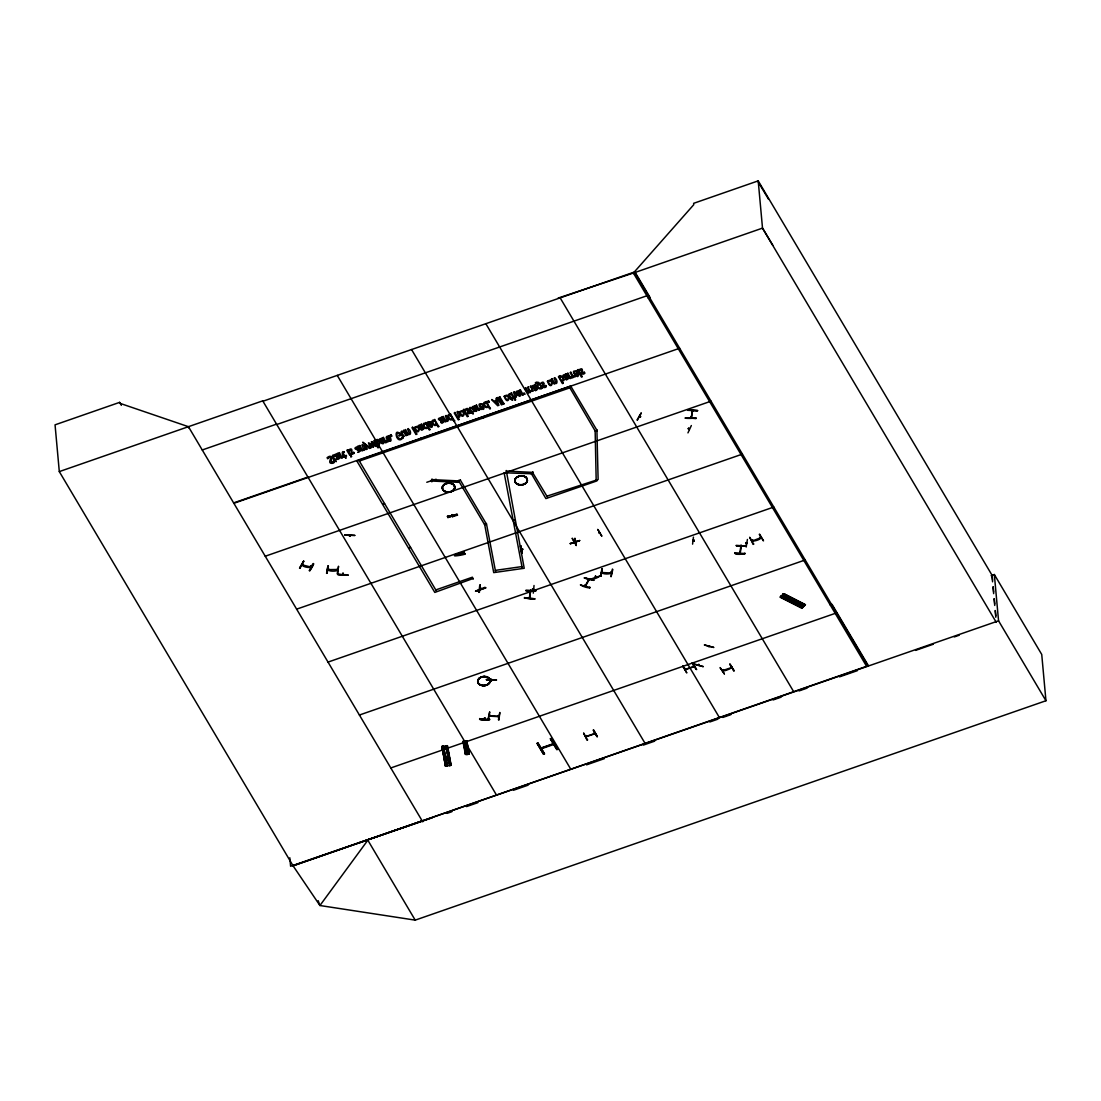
<?xml version="1.0" encoding="UTF-8"?>
<svg xmlns="http://www.w3.org/2000/svg" width="1101" height="1101" viewBox="0 0 1101 1101"><rect width="100%" height="100%" fill="white"/><g stroke="black" fill="none" stroke-linecap="round" stroke-linejoin="round"><path stroke-width="1.5" d="M452.896 516.603L452.47 515.103M574.199 541.706L575.286 541.513L575.286 542.518M575.025 541.953L574.502 540.894M691.332 417.912L692.405 410.618M691.015 416.508L691.277 417.94L692.612 410.632M698.997 664.522L698.516 665.417L698.653 664.385M693.988 664.233L703.333 666.655L693.974 663.903M431.275 480.201L432.087 481.495L431.716 480.765M452.607 515.213L452.814 516.686L452.263 515.323M460.163 554.629L459.819 554.009M524.434 598.256C544.83 598.641 531.067 600.224 524.475 597.513M524.489 597.953L534.425 598.793M744.909 553.156C745.625 553.872 734.092 555.675 734.918 552.674M734.931 553.06L744.923 553.5M744.868 553.941L734.89 553.376M580.502 585.044C599.673 589.255 584.521 588.471 580.488 584.714M589.627 587.824L589.806 587.067M337.938 573.91L337.897 574.708L347.875 575.149M347.93 574.832L337.938 574.35L347.875 575.231M489.601 719.063C490.317 719.793 478.784 721.527 479.623 718.54M479.637 718.925L489.628 719.462M489.56 719.848L479.582 719.242M452.071 514.607L452.36 516.672L452.318 515.942M452.305 516.094L451.768 515.323L452.676 515.97M478.894 592.434L479.788 585.058M480.27 584.741L479.375 592.338M480.986 588.925L480.848 588.003L480.944 588.966L479.926 588.966M532.499 589.654L533.627 589.682L533.49 588.746L533.407 589.751L532.485 588.925M534.026 585.512L533.283 593.15M696.052 417.857C686.831 419.426 676.743 416.894 696.011 418.573M696.066 418.297L686.047 418.008M585.581 736.597L586.627 736.239M685.125 669.036L685.015 669.766L684.781 668.844M693.41 666.229L693.245 666.642M694.291 666.628L694.112 665.678M722.421 670.647L731.752 667.481M731.89 667.715L731.463 666.807L731.711 667.812M752.685 539.972L752.699 540.825L752.437 539.779M431.964 479.031L431.771 481.027L458.415 482.334L458.608 480.339M484.591 524.145L493.716 572.616L524.214 568.281L506.254 470.499M487.908 719.614L489.697 711.948M488.39 719.545L489.642 712.264M489.105 716.145L490.193 715.43M522.218 567.978L504.12 472.769L532.705 473.802L532.898 471.806M489.064 715.182L489.188 716.118L498.849 716.668L498.863 715.581L499.07 716.6L498.23 716.228M498.959 720.109L499.771 712.471M498.423 719.737L499.813 712.76M535.829 590.659L525.769 590.59L535.843 590.673M530.599 590.824L529.732 598.132L529.774 596.825M529.306 598.036L530.517 590.865M600.499 576.263L602.288 568.598L600.981 576.195M600.912 576.236L601.82 568.914M602.825 572.561L601.614 572.093M610.752 572.203C609.899 573.428 612.225 573.869 611.647 572.327M612.83 569.451L611.055 576.773L612.362 569.121M741.413 546.11L740.175 553.294L740.189 551.904M746.217 546.234L736.225 545.752L746.189 545.835M572.272 538.224L576.14 544.802M327.96 566.038L326.598 573.387L327.919 566.079M327.066 573.318L328.387 566.052M337.567 569.41C339.204 571.708 326.46 571.942 328.002 568.9L327.988 569.974L327.726 569.217M337.663 573.938L338.434 566.258M337.209 573.896L338.599 566.602M349.581 535.43L349.912 536.118L349.444 535.581M349.801 535.444C350.132 536.325 349.141 535.031 349.567 535.513M349.788 536.187L349.939 535.554M343.154 573.745L343.127 574.571L342.645 573.717M486.449 679.799L496.51 679.923L486.422 679.4M491.665 680.101L491.486 680.803L491.252 680.129M484.99 718.54L484.426 719.159L484.55 717.769M693.437 537.15L692.584 544.142M694.153 540.04L694.249 541.128L693.19 540.33M746.175 547.046L747.414 539.449M698.461 665.321L698.392 664.646M687.602 410.315L697.649 410.549L687.575 409.902M692.35 409.944L692.667 411.306M584.961 585.36L585.03 586.214L585.429 585.512M589.214 579.484L585.415 586.283L585.36 584.837M585.071 586.131L588.911 579.291M741.331 545.325L741.386 546.674M402.333 436.753C400.97 442.877 392.906 433.326 399.099 433.175L400.117 434.867L398.741 435.349L399.195 436.12L401.315 434.978M491.211 679.386L491.473 680.886L491.555 679.4M544.417 753.745L537.907 743.01L544.568 753.896L543.536 754.254L537.054 743.395L538.086 743.079M543.55 754.171L537.137 743.299M587.507 739.624L587.026 740.189L583.723 733.018M682.909 665.995L686.804 672.931L682.868 666.325M753.621 543.839L753.139 544.403L749.767 537.288M724.389 674.06L720.082 667.578L724.348 673.674M327.754 458.374C335.846 453.736 324.823 464.319 332.846 463.273A3.083 2.23 -5.2 0 0 334.071 462.558L334.332 461.842M805.382 604.766L801.845 608.275L780.127 597.237L783.664 593.728L805.382 604.766L783.664 593.728M780.32 596.893L802.904 607.229L780.926 596.136L802.519 607.628M802.065 607.89L802.918 607.202L780.926 596.136M782.618 594.801L804.391 605.784L782.591 594.801L783.403 593.7L805.34 604.848M804.308 605.839L805.12 604.738M333.713 460.81C328.277 466.989 334.952 451.699 327.08 457.686L327.726 458.787M585.746 736.115L585.76 736.5M594.939 733.734L585.925 736.789M684.932 669.477L694.07 666.394L693.878 665.678M685.909 669.422L685.827 668.679M694.18 666.655L685.18 669.711M722.517 670.605L723.247 670.316M349.155 450.626C353.16 446.882 348.7 457.947 354.219 453.034M465.517 410.15C469.521 406.407 465.062 417.472 470.581 412.558M579.071 369.523C578.548 372.014 583.723 367.968 581.589 371.216C578.823 373.143 584.287 375.895 584.727 372.854M530.31 590.81L530.82 591.581L530.888 590.164M529.388 597.361L529.333 598.132L529.457 597.403M529.732 598.049L529.746 596.742M740.202 553.156L740.147 552.482M522.177 553.184L520.924 545.683M343.182 574.474L343.209 573.167M353.696 452.139C349.719 457.176 354.673 445.341 348.604 450.089L349.155 451.025M470.058 411.678C466.081 416.701 471.035 404.865 464.966 409.613L465.517 410.549M545.697 385.364C541.72 390.387 546.674 378.565 540.605 383.313C540.646 384.483 545.628 381.978 542.724 384.882C540.866 387.098 545.89 388.928 546.22 386.245M584.191 371.973C580.227 376.996 585.168 365.174 579.098 369.922M521.585 549.55L522.48 549.344M522.411 548.67L522.548 549.743L522.658 548.904M575.039 542.242L573.951 542.353L573.951 541.417M299.967 568.295L303.78 561.083M303.78 561.372L299.541 568.254L303.394 561.29M637.438 420.059L641.305 412.847L637.052 419.963M302.789 565.295L302.665 564.62M311.322 567.098L310.193 567.18L310.358 566.244M310.95 566.712L311.17 567.428L311.198 566.465M309.381 570.745C315.726 556.473 313.661 567.249 309.353 570.359M309.89 570.841L313.716 563.932M640.521 416.343L639.571 416.894M584.425 578.135L593.934 580.158L584.411 577.736M688.442 428.303L688.648 428.922M689.281 428.509L689.171 429.445L688.318 428.537M687.946 432.886L691.345 425.536M704.544 645.076L713.861 647.457L704.406 644.911M708.879 646.493L708.741 645.819M699.039 665.142L698.97 664.467M574.309 542.009L574.667 541.128M782.825 594.416L804.748 605.44L782.852 594.389M805.106 604.903L783.623 593.797M431.331 480.876L431.716 481.536L431.592 480.077L431.675 481.522M459.612 554.409L459.764 552.963M479.857 588.746L480.655 589.159L480.573 588.347M480.174 587.851L480.297 589.296L480.119 588.581M588.98 580.021L588.842 578.617M559.06 376.129C561.51 373.487 567.318 382.721 561.716 380.519M402.952 437.813C396.209 446.332 392.575 424.422 401.342 435.363M574.791 541.885C572.107 540.784 576.635 544.004 574.901 541.541M427.959 427.436C425.344 431.853 420.279 422.055 425.454 423.211M436.753 424.367C434.138 428.798 429.073 418.986 434.248 420.155M452.621 418.848C450.006 423.279 444.942 413.467 450.116 414.637M488.376 406.42C485.761 410.838 480.697 401.039 485.871 402.195M585.484 586.159L585.223 584.879M559.666 377.395C565.061 374.285 563.189 386.534 559.638 377.01M611.606 572.988L601.82 572.52L601.875 571.763C600.348 574.777 613.078 574.488 611.454 572.231M336.713 570.112L336.865 569.368L336.92 570.084M693.3 540.742L694.304 540.797M535.815 383.272C537.013 382.281 541.183 383.946 537.013 384.497C535.678 387.855 541.141 390.607 542.504 387.827M427.587 427.133C421.972 429.927 424.339 418.655 427.546 426.748M436.381 424.078C430.766 426.871 433.133 415.6 436.34 423.692M452.25 418.545C446.634 421.353 449.002 410.081 452.208 418.16M488.004 406.118C482.403 408.911 484.77 397.64 487.963 405.732M541.265 387.593C535.788 390.456 538.141 379.515 541.224 387.208M572.245 538.582L576.126 545.146M782.563 597.857L785.605 594.815M792.018 602.66L795.06 599.618M794.22 603.788L797.262 600.747M796.174 604.779L799.23 601.738M798.376 605.894L801.432 602.853M799.849 606.651L802.904 603.609M584.452 578.011L593.769 580.392M432.087 481.495L432.032 480.642M575.644 542.889L575.603 542.036M443.152 746.272L442.12 746.285L445.478 766.09L442.12 746.285L447.529 745.804L451.149 765.305M442.478 746.547L443.51 746.368L447.199 765.814L446.414 765.938L442.85 746.478L446.442 765.952M443.497 746.382L447.075 765.856M446.566 745.941L450.171 765.443L449.483 765.539L445.781 746.065L447.171 745.721L450.86 765.181L447.116 745.597L446.497 745.983M465.599 754.047L466.521 754.281L463.562 741.358C467.333 745.418 461.154 757.805 469.219 753.896M468.709 753.979L465.585 741.083L468.751 753.979L466.452 740.863M445.478 766.09L451.19 765.291M449.483 765.539L450.557 765.388L446.745 745.928M465.448 754.433L462.915 741.455L466.755 740.918L469.164 753.924L466.741 740.932M468.049 754.061L468.916 753.579M459.943 553.693L459.475 554.271L459.323 553.101M480.807 588.595L480.325 588.581M532.636 589.407L533.655 589.42M599.646 533.242L599.522 532.265M489.229 715.856L498.987 716.311M490.055 716.187L489.986 715.155M328.759 569.974L328.69 568.969L328.896 569.946M693.41 540.756L693.465 540.013M535.843 383.657L535.334 382.79L536.504 382.13L538.774 382.446L542.532 388.213M583.613 733.404L587.549 740.01M310.317 566.905L310.496 566.203M301.963 564.125C300.766 567.043 312.175 568.708 311.143 566.368M639.709 415.861L639.764 416.536M688.414 428.95L688.579 428.248M343.347 456.034L341.448 456.433L339.342 452.552M387.359 440.717L385.46 441.129L383.354 437.248M480.421 408.347L478.536 408.76L476.43 404.879M524.31 393.085L522.411 393.497L520.305 389.616M343.994 456.874L341.833 456.75M387.869 441.584L385.845 441.432M480.931 409.214L478.907 409.063M524.819 393.952L522.796 393.8M572.396 377.395L570.373 377.258M575.341 376.377L573.318 376.225M760.97 537.976L760.956 536.971M685.827 669.491L685.579 668.486M723.192 669.642L723.44 670.66L723.44 669.876M730.885 667.729C735.014 666.449 721.637 673.399 722.462 669.931L722.765 670.839M802.106 607.876L780.609 596.756M530.82 591.581L530.531 590.15M586.599 736.61L586.461 735.606M441.845 746.643L445.575 766.076M446.111 745.872L449.882 765.319L446.139 745.735M463.356 741.4L464.058 741.303M465.64 741.097L466.48 740.849M446.745 765.745L443.097 746.148M520.415 546.11L521.709 553.349L522.218 552.881M520.814 546.041L522.259 553.266M121.358 405.319L119.61 402.374L55.05 424.835L59.303 471.6L293.059 865.799L319.937 905.517L415.215 920.133L1045.95 700.745L1041.739 654.462L994.341 574.529L991.134 575.644M992.579 581.823L991.96 575.08L758.204 180.867L693.644 203.327L693.768 204.676L633.392 273.034L558.111 298.11M59.303 471.6L262.726 400.847L496.482 795.046M262.96 401.232L634.437 272.016L867.973 665.844M633.694 273.557L635.511 272.938L650.154 297.642L648.351 298.275M202.24 449.979L276.544 424.133M276.764 424.518L648.255 295.302M362.89 442.175L370.074 447.804M336.727 458.264C344.31 458.456 328.593 455.731 336.837 453.832L337.539 453.185M342.26 457.479L341.544 458.126L338.626 453.199L339.383 452.938M350.49 454.617L349.774 455.264L346.856 450.337L347.572 449.69M358.114 446.428L360.467 450.97L357.784 452.346C364.114 449.759 349.402 449.648 357.371 446.689L358.073 446.043M362.793 450.337L362.078 450.983L359.16 446.056L359.876 445.41M359.903 445.795L362.091 449.469L363.839 449.566L361.899 445.107L362.614 444.46M370.225 447.749L368.477 442.822L372.455 445.616M372.496 446.001L371.326 441.831L372.028 441.584L376.074 446.111L375.317 446.373L372.276 442.437M378.593 447.171L377.877 447.818L373.803 440.964L374.519 440.317M374.56 440.703L376.735 444.377L378.483 444.46L376.556 440.015L377.271 439.368M386.272 442.175L385.556 442.822L382.639 437.895L383.396 437.634M391.736 435.845L390.827 436.56L390.084 435.308L390.993 434.592M403.916 436.037L403.2 436.684L400.847 432.239L401.604 431.138L403.351 431.344L403.75 430.161M408.499 434.441L407.783 435.088L404.865 430.161L405.581 429.514M405.608 429.899L407.797 433.574L409.531 433.656L407.604 429.211L408.32 428.564M416.742 433.904L416.04 434.551L411.967 427.697L412.682 427.05M420.61 429.087C428.193 429.28 412.476 426.555 420.72 424.642L421.435 424.009M425.481 423.596L425.908 422.454M434.276 420.541L434.689 419.385M440.73 422.082C448.162 422.316 432.665 419.522 440.84 417.651L441.556 417.004M446.263 421.298L445.561 421.944L442.63 417.031L443.345 416.384M443.386 416.77L445.561 420.444L447.309 420.527L445.382 416.068L446.098 415.421M450.158 415.022L450.57 413.866M459.007 419.206L458.291 419.853L454.231 412.999L454.947 412.352M454.974 412.737L457.163 416.412L458.897 416.495L456.97 412.035L457.686 411.389M467.994 416.082L467.278 416.728L463.218 409.861L463.92 409.228M479.348 409.792L478.632 410.439L475.715 405.526L476.458 405.264M485.913 402.581L486.325 401.438M489.312 401.906L488.404 402.622L487.66 401.37L488.569 400.654M491.844 399.512L494.294 401.273L496.523 400.09M496.551 400.489L496 398.466L496.799 397.791M502.139 404.205L501.423 404.851L497.349 397.998L498.065 397.351M503.997 403.558L503.281 404.205L499.221 397.351L499.937 396.704M515.543 399.539L514.828 400.186L510.754 393.332L511.47 392.685M511.511 393.071L513.685 396.745L515.433 396.828L513.506 392.369L514.222 391.736M523.223 394.53L522.507 395.176L519.589 390.263L520.346 390.002M528.7 392.63L527.998 393.277L525.081 388.35L525.783 387.703M525.824 388.089L527.998 391.763L529.595 391.901L527.599 387.469L528.315 386.823M528.342 387.208C529.196 393.14 535.636 391.268 530.118 386.602L530.833 385.956M534.288 389.548C541.871 389.74 526.154 387.015 534.398 385.102L535.114 384.469M554.932 383.506L554.23 384.153L551.312 379.226L552.014 378.579M552.055 378.964L554.23 382.639L555.977 382.721L554.051 378.276L554.766 377.629M563.175 382.969L562.46 383.616L558.4 376.762L559.102 376.514M565.267 378.772C572.85 378.964 557.134 376.239 565.377 374.326L566.093 373.679M570.813 377.987L570.098 378.634L567.18 373.707L567.896 373.06M573.745 376.969L573.029 377.602L570.112 372.689L570.827 372.042M582.14 376.377L581.424 377.024L577.351 370.17L578.066 369.523M336.273 458.732L334.938 459.599L333.08 456.268L334.236 455.291M346.209 455.277L344.874 456.144L343.017 452.8L344.173 451.823M473.347 411.058L471.999 411.925L470.155 408.581L471.297 407.604M512.681 397.378L511.346 398.232L509.488 394.901L510.644 393.924M383.258 440.139L380.217 441.597L380.093 439.657L382.515 439.382L381.951 438.102M390.483 437.634L387.442 439.093L387.318 437.138L389.74 436.877L389.176 435.583M431.922 423.211C427.298 427.05 428.11 421.463 431.152 422.068M476.334 407.769L473.279 409.228L473.155 407.274L475.591 407.012L475.013 405.732M482.761 404.521C480.476 402.305 477.751 409.682 483.559 405.264M520.209 392.506L517.167 393.965L517.043 392.011L519.466 391.75L518.901 390.47M577.172 371.684C574.873 369.468 572.148 376.845 577.956 372.427M494.913 401.548L496.744 400.915M380.561 441.845L382.9 441.033M387.786 439.34L390.126 438.515M429.225 424.917L431.578 424.105M473.623 409.476L475.976 408.664M480.848 406.971L483.201 406.145M517.511 394.213L519.851 393.401M575.259 374.134L577.598 373.308M353.682 452.552L354.261 453.419M470.044 412.077L470.609 412.944M545.683 385.763L546.247 386.63M584.191 372.372L584.755 373.239M336.755 458.649L337.938 459.434L339.948 458.099L337.58 453.571M420.651 429.473L421.821 430.243L423.83 428.922L421.463 424.394M440.772 422.467L441.941 423.252L443.951 421.931L441.584 417.389M534.329 389.933L535.499 390.704L537.508 389.382L535.141 384.855M565.308 379.157L566.492 379.928L568.488 378.606L566.12 374.079M571.887 376.528L570.001 376.941L567.923 373.445M574.818 375.51L572.933 375.923L570.855 372.427M334.553 460.163L334.085 460.713L334.154 459.475M344.503 456.695L344.021 457.259L344.09 456.007M471.627 412.476L471.159 413.04L471.214 411.788M510.96 398.796L510.492 399.36L510.561 398.108M334.594 460.548L336.177 461.704L335.337 460.287L336.686 459.42M344.53 457.08L346.113 458.236L345.274 456.832L346.622 455.965M364.913 443.951L366.11 449.58L366.881 448.919M365.931 444.845L369.33 448.465L371.009 447.474M369.523 443.4L372.881 447.226L373.459 446.621M403.737 431.661L405.952 435.721L406.668 435.074M471.668 412.861L473.251 414.017L472.412 412.6L473.747 411.746M511.002 399.181L512.584 400.337L511.745 398.92L513.094 398.053M402.305 437.166L402.994 438.198M333.686 461.209L334.36 462.227M351.536 456.282L350.724 456.97L351.026 455.429M491.872 399.897L497.762 405.774L498.698 405.044M427.986 427.821L429.252 429.954L429.968 429.307M436.78 424.766L438.047 426.899L438.762 426.252M452.649 419.233L453.915 421.366L454.63 420.72M488.417 406.806L489.67 408.939L490.385 408.292M233.632 502.909L307.922 477.063M233.852 503.295L679.647 348.246M473.196 578.465L434.799 592.421L356.848 460.975L570.924 385.914M531.37 473.636L545.89 498.588L596.921 480.903L596.164 479.623L595.146 430.945L596.948 430.312L570.965 386.492M432.019 479.609L458.663 480.917L460.411 479.706M265.245 556.225L711.026 401.177M531.425 474.214L533.187 473.003M596.893 429.734L598.118 479.527L546.908 496.166M458.663 480.917L484.646 524.723L486.394 523.525M296.637 609.156L742.418 454.107M472.439 577.185L435.79 589.93M328.015 662.1L773.81 507.038M359.408 715.031L805.189 559.969M830.223 604.972L832.026 604.353L868.4 665.692L293.059 865.799L998.552 620.813L994.341 574.529M390.8 767.961L836.581 612.899M553.321 743.712L541.086 747.964L541.499 748.749L553.748 744.441M541.183 748.253L553.404 743.918M557.822 749.272L556.789 749.63L550.307 738.812L551.34 738.427L557.794 749.203M447.061 813.364L451.933 811.671M466.521 806.593L477.875 802.643M513.561 790.229L528.163 785.151M586.544 764.837L604.394 758.63M643.314 745.102L654.668 741.152M709.815 721.967L717.921 719.146M722.793 717.453L730.899 714.632M773.067 699.961L781.187 697.139M799.023 690.933L807.129 688.111M839.568 676.84L857.418 670.633M915.564 650.402L933.318 644.223M954.306 636.928L959.15 635.249M422.192 820.892L290.595 866.267L289.824 857.762M426.775 482.266L436.147 479.224M457.066 514.456L447.708 517.594L456.984 514.029M464.209 552.317C434.386 560.629 485.445 551.243 454.754 554.684M570.194 543.44L579.718 540.605L570.401 543.798M570.346 543.66L579.676 540.467M485.073 587.273C455.69 598.683 506.088 580.667 476.017 591.196M595.834 576.704L595.572 576.649M600.609 575.795C581.438 581.479 596.728 579.773 600.54 575.41M357.619 843.352L432.39 817.74M759.69 534.246L763.502 540.894L759.236 534.343M751.79 539.999C750.758 542.724 762.869 539.38 760.722 536.971M692.336 663.174L696.644 669.601L692.295 662.788M733.789 670.812L729.922 664.288L734.229 670.729M593.577 730.032L597.389 736.679L593.604 730.073M594.678 733.431L594.141 734.05L593.99 733.018L594.223 733.982M585.677 736.569L594.815 733.472M597.994 529.677L601.862 536.256L597.692 529.388M522.548 549.702L521.626 548.862M574.034 542.05L574.846 541.871M761.025 537.646L752.052 541.045L751.969 540.33M731.078 668.059L730.816 667.027M566.905 376.914C564.469 378.689 562.859 374.161 566.107 375.537L566.877 376.528M535.926 387.69C533.49 389.465 531.866 384.937 535.114 386.313L535.898 387.304M442.368 420.224C439.932 422 438.308 417.485 441.556 418.862L442.341 419.839M422.247 427.229C419.811 429.005 418.187 424.477 421.435 425.853L422.22 426.844M358.898 449.263C356.449 451.038 354.839 446.524 358.086 447.901L358.857 448.878M338.365 456.406C335.929 458.181 334.305 453.667 337.553 455.043L338.324 456.02M760.323 538.196L760.075 537.192M693.396 666.917L693.217 665.899M723.467 670.289L723.164 669.614M484.646 524.723L486.532 523.87M463.397 742.556L466.728 742.088M442.506 748.281L447.488 747.565M444.102 756.745L449.084 756.043M444.474 758.727L449.469 758.011M444.818 760.474L449.8 759.773M445.189 762.456L450.171 761.741M445.437 763.764L450.419 763.062M447.433 516.204L457.493 515.227L447.501 516.603M447.474 516.452L457.465 515.089M574.942 538.403L576.25 545.587L574.928 538.361M328.057 569.616L337.759 569.492M337.553 570.456L337.498 569.781M510.671 394.309C507.919 391.722 508.249 397.86 510.589 398.493M471.338 407.989C468.586 405.402 468.902 411.554 471.256 412.173M344.2 452.208C341.448 449.621 341.778 455.773 344.118 456.392M334.264 455.676C331.511 453.075 331.841 459.227 334.181 459.86M569.107 386.547L595.146 430.945L597.1 430.835M692.419 663.077L696.093 669.394M729.908 663.903L733.844 670.812M593.164 730.156L597.003 736.762M521.709 549.839L521.723 548.766M479.857 588.911L480.876 588.925M595.751 576.69L596.123 577.309L596.04 576.497M506.309 471.077L532.953 472.384M746.23 546.096L736.197 545.353M525.769 590.439L535.774 590.934M746.795 543.371C744.166 542.545 747.331 544.857 746.629 542.683M745.652 542.821L746.616 543.633L746.547 542.6M354.811 535.306L344.737 534.769M344.764 535.031L354.756 535.554M486.449 679.647L496.441 680.184M484.99 718.485L484.495 719.104L484.344 718.347M687.602 410.164L697.58 410.797M577.213 371.67C567.221 367.665 580.681 383.382 577.997 372.812M518.929 390.855C510.272 390.924 523.443 401.094 520.25 392.892M482.816 404.507C472.824 400.503 486.284 416.219 483.587 405.65M475.054 406.118C466.397 406.186 479.554 416.357 476.361 408.154M431.179 422.454C421.201 418.463 434.647 434.179 431.964 423.61M389.204 435.968C380.547 436.051 393.718 446.208 390.525 438.019M381.978 438.487C373.322 438.556 386.492 448.726 383.299 440.538M302.238 564.813L303.036 564.992M639.667 416.563L640.562 416.825M466.26 754.199L463.796 741.138M610.683 573.236L610.532 572.272M489.216 716.145L489.284 715.113M452.112 515.984L452.002 515.268M745.694 543.619L745.845 542.559M311.253 567.139L302.128 564.827L302.197 564.097M688.51 428.977L689.35 429.184M639.626 416.591L640.397 416.742M588.663 578.741L588.76 579.663M403.778 432.046L401.782 432.459L403.957 436.423M188.519 426.651L189.386 428.11L188.436 426.693L119.692 403.241L119.61 402.374M685.07 669.711L684.932 668.706M554.615 382.955C557.89 385.735 557.656 378.923 554.794 378.015M514.071 397.062C517.346 399.842 517.112 393.029 514.25 392.121M457.534 416.728C460.81 419.495 460.576 412.696 457.727 411.774M445.946 420.761C449.222 423.527 448.988 416.728 446.125 415.806M408.168 433.89C411.444 436.67 411.21 429.872 408.361 428.95M377.12 444.694C380.395 447.474 380.162 440.661 377.299 439.753M362.463 449.786C365.738 452.566 365.504 445.767 362.656 444.845M528.384 392.08L530.035 392.727L530.668 391.089M530.696 391.474L533.242 391.103L530.861 386.341M740.89 546.702L740.849 545.463M491.074 680.845L491.197 679.455M463.438 741.372L465.654 754.295M469.136 753.91L465.833 740.863M595.641 577.406L595.641 576.002M692.735 410.714L692.694 409.971M588.443 580.034L588.402 579.222M362.931 442.561L364.94 444.336M494.955 401.934L497.666 404.328M459.736 554.808L459.695 553.321M480.174 589.186L480.05 587.906M575.286 374.519L577.351 375.441L577.64 373.693M517.539 394.598L519.603 395.534L519.892 393.786M480.889 407.356L482.954 408.278L483.243 406.53M473.664 409.861L475.728 410.797L476.017 409.049M429.252 425.303L431.317 426.238L431.606 424.491M387.813 439.726L389.878 440.648L390.167 438.9M380.588 442.23L382.653 443.166L382.942 441.418M758.328 182.215L768.594 199.336M772.764 245.234L762.511 228.127L758.204 180.867M998.552 620.813L1045.95 700.745M996.267 622.326L762.511 228.127L633.392 273.034L866.597 666.311M560.148 297.862L793.67 691.676M578.108 369.908L582.168 376.762M574.86 375.895L575.369 376.762M573.346 376.611L573.786 377.354M571.928 376.914L572.437 377.781M570.414 377.643L570.841 378.372M561.758 380.905L563.217 383.354M485.844 323.694L719.38 717.522M524.337 393.47L524.847 394.337M522.824 394.186L523.264 394.915M514.098 397.447L515.571 399.924M499.964 397.089L504.038 403.943M498.106 397.736L502.166 404.59M533.228 473.581L547.665 497.432M488.61 401.039L489.353 402.292M486.353 401.824L490.427 408.677M480.463 408.732L480.972 409.6M478.949 409.448L479.375 410.178M463.961 409.613L468.021 416.467M457.576 417.114L459.048 419.591M450.598 414.251L454.672 421.119M411.554 349.54L645.076 743.368M434.73 419.77L438.804 426.637M460.466 480.284L486.449 524.104M425.936 422.839L430.009 429.693M412.71 427.436L416.784 434.289M403.778 430.546L406.696 435.459M391.034 434.978L391.777 436.23M472.494 577.764L473.251 579.043M387.387 441.102L387.896 441.969M385.873 441.818L386.313 442.561M337.25 375.386L570.786 769.214M377.148 445.079L378.62 447.556M351.054 455.814L351.577 456.667M347.599 450.075L350.517 455.002M343.374 456.42L343.884 457.273M341.861 457.135L342.301 457.865M188.436 426.693L422.729 821.814M415.215 920.133L367.83 840.201L319.937 905.517L318.175 900.673M574.116 541.114L575.286 542.931M749.781 537.549L753.648 544.224M586.75 736.473L586.324 735.564M342.769 574.461L342.851 573.139M310.289 567.166L310.221 566.492M369.564 443.786L371.037 447.873M372.317 442.822L373.487 447.006M496.785 401.301L497.693 404.714M496.84 398.177L498.725 405.429M451.727 515.392L451.713 514.649M365.959 445.231L366.908 449.304M486.587 524.448L495.601 571.763M463.397 741.042L465.874 754.364M442.547 746.506L446.208 765.979M464.732 553.308L464.842 554.078M459.833 553.032L459.998 554.326L459.819 553.638M464.773 553.693L454.768 554.766M739.638 552.468L739.776 553.294L740.987 545.312M491.101 680.707L490.977 680.033M349.416 536.146L349.292 535.416M992.276 576.745L992.593 580.158M993.212 586.957L993.666 592.049M994.286 598.848L994.753 603.954M995.373 610.752L995.841 615.858M993.047 586.888L993.653 593.645M994.12 598.71L994.726 605.454M995.194 610.518L995.799 617.262M760.268 537.522L760.24 538.251L759.938 537.522M739.844 551.89L739.693 553.142M730.747 667.123L730.844 668.059M692.102 410.59L692.24 411.43M691.359 416.522L691.29 417.857M690.905 416.577L690.905 417.761M709.195 645.86L709.044 646.92L708.879 645.778M689.226 428.413L689.267 429.486L689.033 428.771M694.084 540.412L693.313 541.059L693.245 540.068M640.355 416.027L640.383 417.1L640.149 416.384M639.475 415.889L639.543 416.921M611.385 572.603L611.44 573.318M599.384 532.237L599.329 533.393L599.054 532.347M595.311 576.112L595.324 576.883M569.864 387.827L359.366 461.044M585.691 584.92L585.801 585.691M594.98 732.991L594.884 733.803L594.857 732.757M594.623 732.757L594.705 733.472M585.677 735.785L585.718 736.83M545.105 396.443L544.348 395.163M532.691 588.663L532.705 589.737M530.517 590.232L530.462 591.636M521.957 566.588L495.34 570.373M515.089 519.81L513.149 520.085M483.188 417.981L482.431 416.701M498.161 715.554L498.161 716.627M497.969 715.815L497.969 716.545M479.843 587.962L479.967 588.911M484.894 717.783L484.825 719.201L484.578 717.88M464.195 552.069L454.878 555.248M459.97 553.514L460.177 554.739M459.42 553.005L459.42 554.285M468.668 752.258L465.351 752.74M468.255 750.07L464.925 750.538M468.503 751.377L465.173 751.859M467.787 747.579L464.457 748.047M468.035 748.9L464.705 749.368M436.546 591.209L358.596 459.764M421.27 439.505L420.513 438.239M410.563 547.403L408.76 548.023M384.579 503.584L382.776 504.217M414.361 427.532C418.724 439.684 422.605 422 414.361 427.532M459.323 411.898C463.672 424.036 467.553 406.352 459.323 411.898M504.162 396.305C508.511 408.443 512.392 390.759 504.162 396.305M547.431 381.249C551.78 393.401 555.661 375.716 547.431 381.249M574.736 541.169L574.048 541.362L574.736 541.224M415.27 427.56C417.485 436.313 421.353 425.344 415.27 427.56M460.218 411.925C462.434 420.665 466.301 409.71 460.218 411.925M505.056 396.332C507.272 405.072 511.139 394.117 505.056 396.332M548.339 381.276C550.541 390.029 554.422 379.061 548.339 381.276M550.555 738.62L557.037 749.451L550.555 738.62M589.241 579.539L589.173 578.699L589.2 579.539M480.174 684.973A6.303 4.555 -5.2 0 0 490.22 681.478A6.303 4.555 -5.2 0 0 481.536 677.06A6.303 4.555 -5.2 0 0 480.174 684.973A6.276 4.542 -5.2 0 0 490.193 681.491A6.276 4.542 -5.2 0 0 481.55 677.087A6.276 4.542 -5.2 0 0 480.187 684.973M480.174 684.657A6.262 4.528 -5.2 0 0 490.138 681.189A6.262 4.528 -5.2 0 0 481.536 676.812A6.262 4.528 -5.2 0 0 480.174 684.657M480.16 684.808A6.303 4.555 -5.2 0 0 490.206 681.313A6.303 4.555 -5.2 0 0 481.522 676.895A6.303 4.555 -5.2 0 0 480.16 684.808M444.735 491.514A6.289 4.555 -5.2 0 0 454.768 488.032A6.289 4.555 -5.2 0 0 446.111 483.628A6.289 4.555 -5.2 0 0 444.735 491.514A6.276 4.542 -5.2 0 0 454.754 488.018A6.276 4.542 -5.2 0 0 446.111 483.628A6.276 4.542 -5.2 0 0 444.749 491.5M444.721 491.225A6.276 4.542 -5.2 0 0 454.727 487.743A6.276 4.542 -5.2 0 0 446.084 483.339A6.276 4.542 -5.2 0 0 444.721 491.225M444.708 491.349A6.303 4.555 -5.2 0 0 454.768 487.853A6.303 4.555 -5.2 0 0 446.084 483.435A6.303 4.555 -5.2 0 0 444.708 491.349M517.319 484.289A6.303 4.555 -5.2 0 0 527.379 480.793A6.303 4.555 -5.2 0 0 518.695 476.389A6.303 4.555 -5.2 0 0 517.319 484.289A6.276 4.542 -5.2 0 0 527.351 480.779A6.276 4.542 -5.2 0 0 518.709 476.389A6.276 4.542 -5.2 0 0 517.332 484.275M517.332 483.972A6.262 4.528 -5.2 0 0 527.296 480.504A6.262 4.528 -5.2 0 0 518.695 476.127A6.262 4.528 -5.2 0 0 517.332 483.972M517.305 484.123A6.303 4.555 -5.2 0 0 527.365 480.628A6.303 4.555 -5.2 0 0 518.681 476.21A6.303 4.555 -5.2 0 0 517.305 484.123"/></g></svg>
